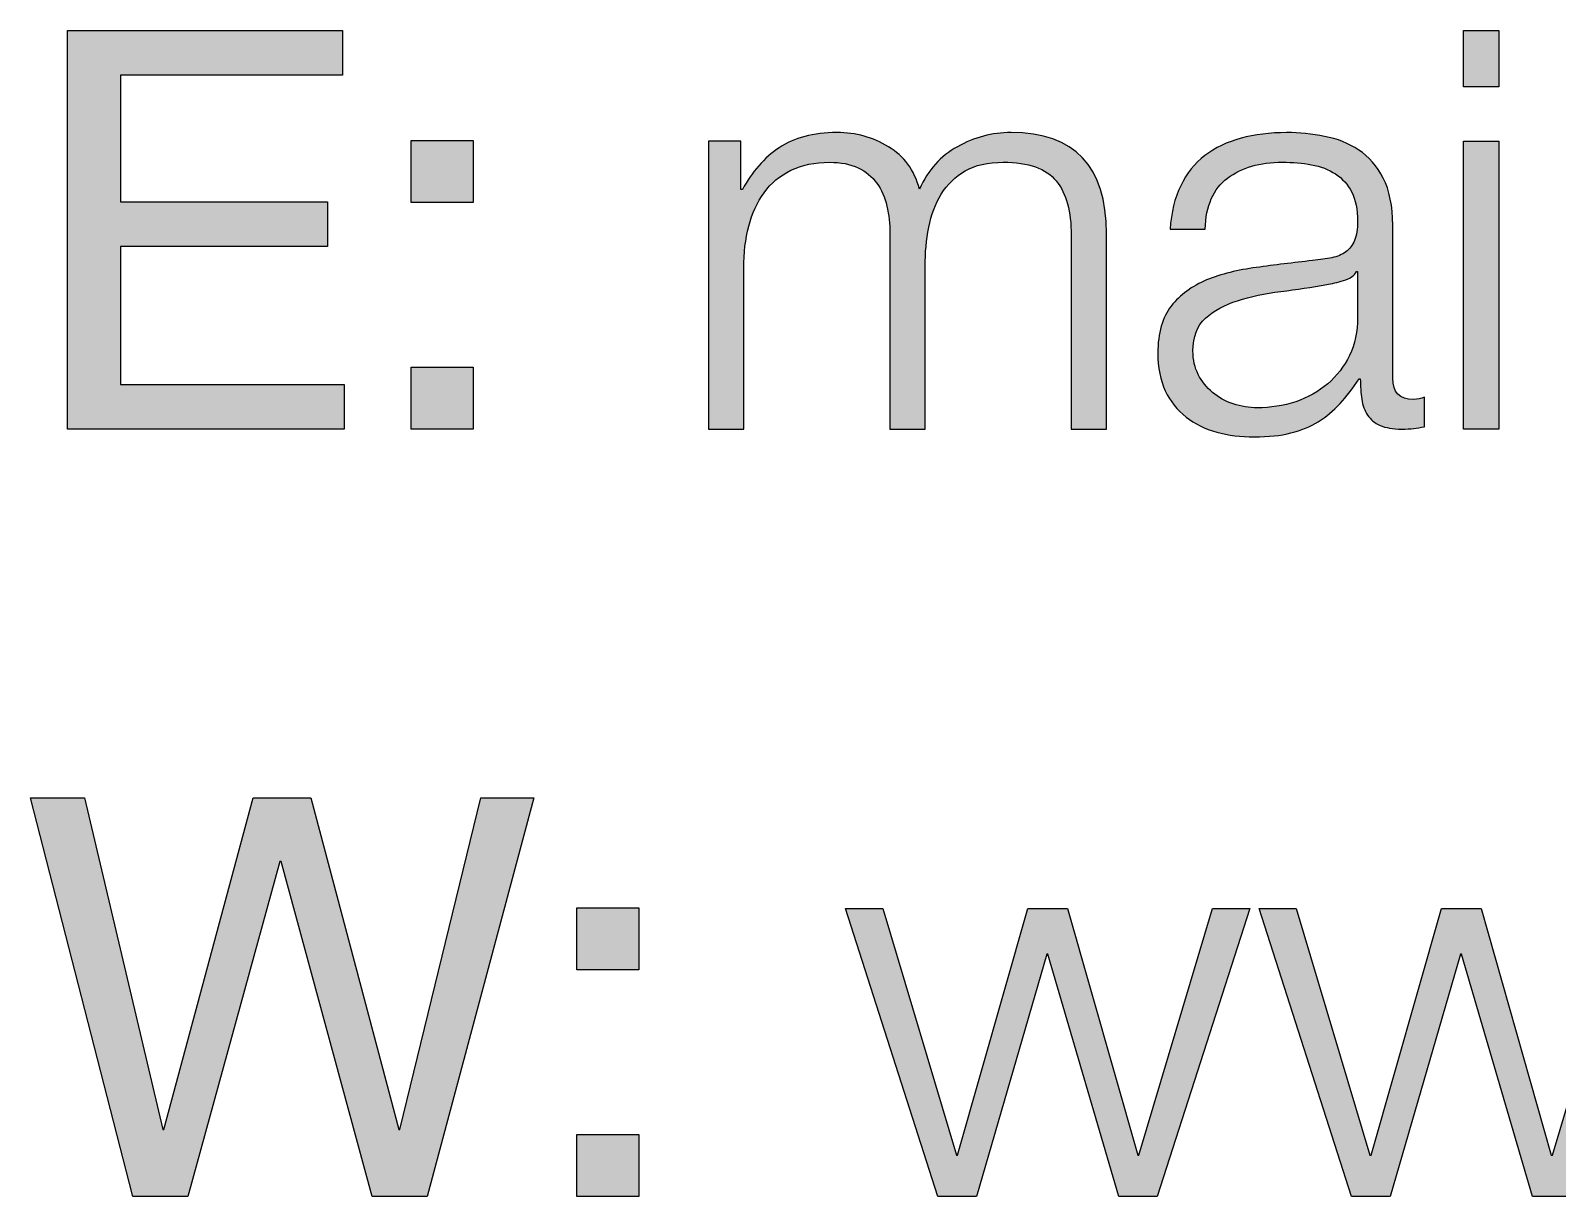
# Paper-space layout 'A1mask' of a CAD drawing. Extents: x 20 to 830, y 20 to 585.
# Drawn here: x 695.21 to 705.82, y 63.92 to 72.03 of the extents above; entities that cross this region are included whole.
import ezdxf
from ezdxf.enums import TextEntityAlignment as Align

# ---------------------------------------------------------------- set-up
doc = ezdxf.new("R2010")
doc.units = 0
doc.layers.get('0').update_dxf_attribs({"linetype": 'CONTINUOUS'})
doc.layers.get('Defpoints').update_dxf_attribs({"linetype": 'CONTINUOUS'})
doc.layers.add('JPP_Mask', color=7, linetype='CONTINUOUS')
doc.styles.add('JPP', font='arial.ttf')

# ---------------------------------------------------------------- blocks, each defined once
blk = doc.blocks.new('A1mask')
at = {"true_color": 0x0081c6}
for points in [[(682.39, 54.566), (680.835, 54.566), (680.835, 55.525), (682.274, 55.525), (682.274, 55.835), (680.835, 55.835), (680.835, 56.715), (682.379, 56.715), (682.379, 57.025), (680.467, 57.025), (680.467, 54.256), (682.39, 54.256)], [(683.286, 56.261), (682.856, 56.261), (682.856, 55.831), (683.286, 55.831)], [(683.286, 54.687), (682.856, 54.687), (682.856, 54.256), (683.286, 54.256)], [(680.587, 51.693), (680.211, 51.693), (680.921, 48.924), (681.304, 48.924), (681.944, 51.251), (681.952, 51.251), (682.584, 48.924), (682.968, 48.924), (683.709, 51.693), (683.34, 51.693), (682.778, 49.39), (682.77, 49.39), (682.158, 51.693), (681.758, 51.693), (681.138, 49.39), (681.13, 49.39)], [(684.438, 50.929), (684.007, 50.929), (684.007, 50.499), (684.438, 50.499)], [(684.438, 49.355), (684.007, 49.355), (684.007, 48.924), (684.438, 48.924)]]:
    blk.add_hatch(color=142, dxfattribs=at).paths.add_polyline_path(points)
at = {"true_color": 0x004a91}
for points in [[(690.413, 57.025), (690.169, 57.025), (690.169, 56.634), (690.413, 56.634)], [(690.413, 56.257), (690.169, 56.257), (690.169, 54.256), (690.413, 54.256)], [(687.273, 50.607), (687.28, 50.607), (687.773, 48.924), (688.04, 48.924), (688.684, 50.925), (688.424, 50.925), (687.912, 49.211), (687.904, 49.211), (687.416, 50.925), (687.14, 50.925), (686.652, 49.211), (686.644, 49.211), (686.132, 50.925), (685.873, 50.925), (686.516, 48.924), (686.784, 48.924)], [(691.558, 50.925), (691.298, 50.925), (690.786, 49.211), (690.778, 49.211), (690.29, 50.925), (690.014, 50.925), (689.526, 49.211), (689.518, 49.211), (689.006, 50.925), (688.747, 50.925), (689.39, 48.924), (689.658, 48.924), (690.146, 50.607), (690.154, 50.607), (690.647, 48.924), (690.914, 48.924)]]:
    blk.add_hatch(color=154, dxfattribs=at).paths.add_polyline_path(points)
h = blk.add_hatch(color=154, dxfattribs=at)
edge = h.paths.add_edge_path()
edge.add_spline(control_points=[(686.172, 56.218), (686.065, 56.283), (685.946, 56.316), (685.814, 56.316)], knot_values=[4, 4, 4, 4, 5, 5, 5, 5], degree=3, periodic=0)
edge.add_spline(control_points=[(685.814, 56.316), (685.651, 56.316), (685.517, 56.28), (685.413, 56.211)], knot_values=[3, 3, 3, 3, 4, 4, 4, 4], degree=3, periodic=0)
edge.add_spline(control_points=[(685.413, 56.211), (685.308, 56.141), (685.223, 56.044), (685.158, 55.92)], knot_values=[2, 2, 2, 2, 3, 3, 3, 3], degree=3, periodic=0)
edge.add_spline(control_points=[(685.158, 55.92), (685.158, 55.92), (685.147, 55.92), (685.147, 55.92)], knot_values=[1.00001, 1.00001, 1.00001, 1.00001, 2, 2, 2, 2], degree=3, periodic=0)
edge.add_spline(control_points=[(685.147, 55.92), (685.147, 55.92), (685.147, 56.004), (685.147, 56.089)], knot_values=[0.5, 0.5, 0.5, 0.5, 1, 1, 1, 1], degree=3, periodic=0)
edge.add_spline(control_points=[(685.147, 56.089), (685.147, 56.173), (685.147, 56.257), (685.147, 56.257), (685.147, 56.257), (685.133, 56.257), (685.112, 56.257)], knot_values=[32.749965, 32.749965, 32.749965, 32.749965, 33.249965, 33.249965, 33.249965, 33.5, 33.5, 33.5, 33.5], degree=3, periodic=0)
edge.add_spline(control_points=[(685.112, 56.257), (685.091, 56.257), (685.063, 56.257), (685.035, 56.257)], knot_values=[32.49997, 32.49997, 32.49997, 32.49997, 32.749965, 32.749965, 32.749965, 32.749965], degree=3, periodic=0)
edge.add_spline(control_points=[(685.035, 56.257), (685.021, 56.257), (685.007, 56.257), (684.993, 56.257)], knot_values=[32.374972, 32.374972, 32.374972, 32.374972, 32.49997, 32.49997, 32.49997, 32.49997], degree=3, periodic=0)
edge.add_spline(control_points=[(684.993, 56.257), (684.98, 56.257), (684.968, 56.257), (684.957, 56.257)], knot_values=[32.249975, 32.249975, 32.249975, 32.249975, 32.374973, 32.374973, 32.374973, 32.374973], degree=3, periodic=0)
edge.add_spline(control_points=[(684.943, 56.257), (684.939, 56.257), (684.935, 56.257), (684.932, 56.257)], knot_values=[32.124977, 32.124977, 32.124977, 32.124977, 32.187476, 32.187476, 32.187476, 32.187476], degree=3, periodic=0)
edge.add_spline(control_points=[(684.922, 56.257), (684.922, 56.257), (684.922, 56.257), (684.922, 56.257), (684.922, 56.257), (684.922, 56.257), (684.922, 56.257)], knot_values=[31.99998, 31.99998, 31.99998, 31.99998, 32, 32, 32, 32.001445, 32.001445, 32.001445, 32.001445], degree=3, periodic=0)
edge.add_spline(control_points=[(684.922, 56.257), (684.922, 56.257), (684.922, 55.757), (684.922, 55.257)], knot_values=[31.49999, 31.49999, 31.49999, 31.49999, 31.99998, 31.99998, 31.99998, 31.99998], degree=3, periodic=0)
edge.add_spline(control_points=[(684.922, 55.257), (684.922, 54.757), (684.922, 54.256), (684.922, 54.256), (684.922, 54.256), (684.922, 54.256), (684.922, 54.256)], knot_values=[30.999023, 30.999023, 30.999023, 30.999023, 31.499013, 31.499013, 31.499013, 31.49999, 31.49999, 31.49999, 31.49999], degree=3, periodic=0)
edge.add_spline(control_points=[(684.933, 54.256), (684.936, 54.256), (684.94, 54.256), (684.945, 54.256)], knot_values=[30.812504, 30.812504, 30.812504, 30.812504, 30.875002, 30.875002, 30.875002, 30.875002], degree=3, periodic=0)
edge.add_spline(control_points=[(684.945, 54.256), (684.949, 54.256), (684.955, 54.256), (684.96, 54.256)], knot_values=[30.750005, 30.750005, 30.750005, 30.750005, 30.812504, 30.812504, 30.812504, 30.812504], degree=3, periodic=0)
edge.add_spline(control_points=[(684.96, 54.256), (684.972, 54.256), (684.985, 54.256), (685, 54.256)], knot_values=[30.625007, 30.625007, 30.625007, 30.625007, 30.750005, 30.750005, 30.750005, 30.750005], degree=3, periodic=0)
edge.add_spline(control_points=[(685, 54.256), (685.014, 54.256), (685.029, 54.256), (685.044, 54.256)], knot_values=[30.50001, 30.50001, 30.50001, 30.50001, 30.625007, 30.625007, 30.625007, 30.625007], degree=3, periodic=0)
edge.add_spline(control_points=[(685.044, 54.256), (685.075, 54.256), (685.105, 54.256), (685.128, 54.256)], knot_values=[30.250015, 30.250015, 30.250015, 30.250015, 30.50001, 30.50001, 30.50001, 30.50001], degree=3, periodic=0)
edge.add_spline(control_points=[(685.128, 54.256), (685.151, 54.256), (685.167, 54.256), (685.167, 54.256), (685.167, 54.256), (685.167, 54.256), (685.167, 54.256)], knot_values=[29.999532, 29.999532, 29.999532, 29.999532, 30.249547, 30.249547, 30.249547, 30.250015, 30.250015, 30.250015, 30.250015], degree=3, periodic=0)
edge.add_spline(control_points=[(685.167, 54.269), (685.167, 54.273), (685.167, 54.278), (685.167, 54.284)], knot_values=[29.906272, 29.906272, 29.906272, 29.906272, 29.937521, 29.937521, 29.937521, 29.937521], degree=3, periodic=0)
edge.add_spline(control_points=[(685.167, 54.284), (685.167, 54.29), (685.167, 54.297), (685.167, 54.304)], knot_values=[29.875022, 29.875022, 29.875022, 29.875022, 29.906272, 29.906272, 29.906272, 29.906272], degree=3, periodic=0)
edge.add_spline(control_points=[(685.167, 54.304), (685.167, 54.32), (685.167, 54.338), (685.167, 54.359)], knot_values=[29.812524, 29.812524, 29.812524, 29.812524, 29.875022, 29.875022, 29.875022, 29.875022], degree=3, periodic=0)
edge.add_spline(control_points=[(685.167, 54.359), (685.167, 54.381), (685.167, 54.405), (685.167, 54.431)], knot_values=[29.750025, 29.750025, 29.750025, 29.750025, 29.812524, 29.812524, 29.812524, 29.812524], degree=3, periodic=0)
edge.add_spline(control_points=[(685.167, 54.431), (685.167, 54.483), (685.167, 54.544), (685.167, 54.61)], knot_values=[29.625028, 29.625028, 29.625028, 29.625028, 29.750025, 29.750025, 29.750025, 29.750025], degree=3, periodic=0)
edge.add_spline(control_points=[(685.167, 54.61), (685.167, 54.806), (685.167, 55.041), (685.167, 55.199)], knot_values=[29.250035, 29.250035, 29.250035, 29.250035, 29.625028, 29.625028, 29.625028, 29.625028], degree=3, periodic=0)
edge.add_spline(control_points=[(685.167, 55.199), (685.167, 55.303), (685.167, 55.373), (685.167, 55.373), (685.167, 55.479), (685.178, 55.577), (685.201, 55.666)], knot_values=[28, 28, 28, 28, 28.250035, 28.250035, 28.250035, 29.250035, 29.250035, 29.250035, 29.250035], degree=3, periodic=0)
edge.add_spline(control_points=[(685.201, 55.666), (685.224, 55.755), (685.26, 55.833), (685.308, 55.898)], knot_values=[27, 27, 27, 27, 28, 28, 28, 28], degree=3, periodic=0)
edge.add_spline(control_points=[(685.308, 55.898), (685.356, 55.965), (685.418, 56.016), (685.494, 56.054), (685.57, 56.091), (685.66, 56.11), (685.763, 56.11)], knot_values=[25, 25, 25, 25, 26, 26, 26, 27, 27, 27, 27], degree=3, periodic=0)
edge.add_spline(control_points=[(685.763, 56.11), (685.841, 56.11), (685.907, 56.097), (685.961, 56.071)], knot_values=[24, 24, 24, 24, 25, 25, 25, 25], degree=3, periodic=0)
edge.add_spline(control_points=[(685.961, 56.071), (686.016, 56.045), (686.059, 56.01), (686.091, 55.965)], knot_values=[23, 23, 23, 23, 24, 24, 24, 24], degree=3, periodic=0)
edge.add_spline(control_points=[(686.091, 55.965), (686.124, 55.919), (686.147, 55.866), (686.161, 55.806)], knot_values=[22, 22, 22, 22, 23, 23, 23, 23], degree=3, periodic=0)
edge.add_spline(control_points=[(686.161, 55.806), (686.175, 55.745), (686.182, 55.681), (686.182, 55.614)], knot_values=[21, 21, 21, 21, 22, 22, 22, 22], degree=3, periodic=0)
edge.add_spline(control_points=[(686.182, 55.614), (686.182, 55.614), (686.182, 54.256), (686.182, 54.256), (686.182, 54.256), (686.243, 54.256), (686.304, 54.256)], knot_values=[19.5, 19.5, 19.5, 19.5, 20.5, 20.5, 20.5, 21, 21, 21, 21], degree=3, periodic=0)
edge.add_spline(control_points=[(686.304, 54.256), (686.366, 54.256), (686.427, 54.256), (686.427, 54.256), (686.427, 54.256), (686.427, 54.539), (686.427, 54.823)], knot_values=[18.5, 18.5, 18.5, 18.5, 19, 19, 19, 19.5, 19.5, 19.5, 19.5], degree=3, periodic=0)
edge.add_spline(control_points=[(686.427, 54.823), (686.427, 55.106), (686.427, 55.389), (686.427, 55.389), (686.427, 55.482), (686.435, 55.571), (686.452, 55.658)], knot_values=[17, 17, 17, 17, 17.5, 17.5, 17.5, 18.5, 18.5, 18.5, 18.5], degree=3, periodic=0)
edge.add_spline(control_points=[(686.452, 55.658), (686.469, 55.745), (686.498, 55.822), (686.539, 55.889)], knot_values=[16, 16, 16, 16, 17, 17, 17, 17], degree=3, periodic=0)
edge.add_spline(control_points=[(686.539, 55.889), (686.58, 55.956), (686.636, 56.01), (686.706, 56.05)], knot_values=[15, 15, 15, 15, 16, 16, 16, 16], degree=3, periodic=0)
edge.add_spline(control_points=[(686.706, 56.05), (686.775, 56.09), (686.864, 56.11), (686.97, 56.11)], knot_values=[14, 14, 14, 14, 15, 15, 15, 15], degree=3, periodic=0)
edge.add_spline(control_points=[(686.97, 56.11), (687.145, 56.11), (687.268, 56.067), (687.338, 55.98)], knot_values=[13, 13, 13, 13, 14, 14, 14, 14], degree=3, periodic=0)
edge.add_spline(control_points=[(687.338, 55.98), (687.408, 55.893), (687.442, 55.767), (687.442, 55.602)], knot_values=[12, 12, 12, 12, 13, 13, 13, 13], degree=3, periodic=0)
edge.add_spline(control_points=[(687.442, 55.602), (687.442, 55.602), (687.442, 54.256), (687.442, 54.256), (687.442, 54.256), (687.504, 54.256), (687.565, 54.256)], knot_values=[10.5, 10.5, 10.5, 10.5, 11.5, 11.5, 11.5, 12, 12, 12, 12], degree=3, periodic=0)
edge.add_spline(control_points=[(687.565, 54.256), (687.626, 54.256), (687.687, 54.256), (687.687, 54.256), (687.687, 54.256), (687.687, 54.596), (687.687, 54.935)], knot_values=[9.5, 9.5, 9.5, 9.5, 10, 10, 10, 10.5, 10.5, 10.5, 10.5], degree=3, periodic=0)
edge.add_spline(control_points=[(687.687, 54.935), (687.687, 55.274), (687.687, 55.614), (687.687, 55.614), (687.687, 56.082), (687.466, 56.316), (687.024, 56.316)], knot_values=[8, 8, 8, 8, 8.5, 8.5, 8.5, 9.5, 9.5, 9.5, 9.5], degree=3, periodic=0)
edge.add_spline(control_points=[(687.024, 56.316), (686.892, 56.316), (686.768, 56.283), (686.651, 56.218)], knot_values=[7, 7, 7, 7, 8, 8, 8, 8], degree=3, periodic=0)
edge.add_spline(control_points=[(686.651, 56.218), (686.535, 56.154), (686.447, 56.056), (686.388, 55.924)], knot_values=[6, 6, 6, 6, 7, 7, 7, 7], degree=3, periodic=0)
edge.add_spline(control_points=[(686.388, 55.924), (686.352, 56.056), (686.28, 56.154), (686.172, 56.218)], knot_values=[5, 5, 5, 5, 6, 6, 6, 6], degree=3, periodic=0)
h = blk.add_hatch(color=154, dxfattribs=at)
edge = h.paths.add_edge_path()
edge.add_spline(control_points=[(689.676, 54.609), (689.676, 54.609), (689.676, 55.672), (689.676, 55.672), (689.676, 55.806), (689.654, 55.916), (689.61, 55.999)], knot_values=[6, 6, 6, 6, 7, 7, 7, 8, 8, 8, 8], degree=3, periodic=0)
edge.add_spline(control_points=[(689.61, 55.999), (689.566, 56.084), (689.51, 56.149), (689.44, 56.195)], knot_values=[5, 5, 5, 5, 6, 6, 6, 6], degree=3, periodic=0)
edge.add_spline(control_points=[(689.44, 56.195), (689.37, 56.242), (689.291, 56.273), (689.203, 56.29)], knot_values=[4, 4, 4, 4, 5, 5, 5, 5], degree=3, periodic=0)
edge.add_spline(control_points=[(689.203, 56.29), (689.115, 56.307), (689.027, 56.316), (688.939, 56.316)], knot_values=[3, 3, 3, 3, 4, 4, 4, 4], degree=3, periodic=0)
edge.add_spline(control_points=[(688.939, 56.316), (688.823, 56.316), (688.717, 56.303), (688.622, 56.277), (688.526, 56.251), (688.443, 56.211), (688.371, 56.156)], knot_values=[1, 1, 1, 1, 2, 2, 2, 3, 3, 3, 3], degree=3, periodic=0)
edge.add_spline(control_points=[(688.371, 56.156), (688.3, 56.102), (688.244, 56.032), (688.203, 55.947)], knot_values=[0, 0, 0, 0, 1, 1, 1, 1], degree=3, periodic=0)
edge.add_spline(control_points=[(688.203, 55.947), (688.161, 55.862), (688.137, 55.761), (688.129, 55.645)], knot_values=[41, 41, 41, 41, 42, 42, 42, 42], degree=3, periodic=0)
edge.add_spline(control_points=[(688.129, 55.645), (688.129, 55.645), (688.373, 55.645), (688.373, 55.645), (688.378, 55.808), (688.43, 55.926), (688.528, 55.999)], knot_values=[39, 39, 39, 39, 40, 40, 40, 41, 41, 41, 41], degree=3, periodic=0)
edge.add_spline(control_points=[(688.528, 55.999), (688.627, 56.073), (688.753, 56.11), (688.908, 56.11)], knot_values=[38, 38, 38, 38, 39, 39, 39, 39], degree=3, periodic=0)
edge.add_spline(control_points=[(688.908, 56.11), (688.981, 56.11), (689.049, 56.104), (689.112, 56.093)], knot_values=[37, 37, 37, 37, 38, 38, 38, 38], degree=3, periodic=0)
edge.add_spline(control_points=[(689.112, 56.093), (689.175, 56.081), (689.231, 56.059), (689.279, 56.029)], knot_values=[36, 36, 36, 36, 37, 37, 37, 37], degree=3, periodic=0)
edge.add_spline(control_points=[(689.279, 56.029), (689.326, 55.997), (689.364, 55.955), (689.391, 55.903)], knot_values=[35, 35, 35, 35, 36, 36, 36, 36], degree=3, periodic=0)
edge.add_spline(control_points=[(689.391, 55.903), (689.418, 55.85), (689.432, 55.782), (689.432, 55.699)], knot_values=[34, 34, 34, 34, 35, 35, 35, 35], degree=3, periodic=0)
edge.add_spline(control_points=[(689.432, 55.699), (689.432, 55.645), (689.425, 55.601), (689.411, 55.567), (689.396, 55.534), (689.376, 55.507), (689.351, 55.488)], knot_values=[32, 32, 32, 32, 33, 33, 33, 34, 34, 34, 34], degree=3, periodic=0)
edge.add_spline(control_points=[(689.351, 55.488), (689.325, 55.468), (689.292, 55.454), (689.254, 55.447), (689.215, 55.439), (689.17, 55.433), (689.118, 55.427)], knot_values=[30, 30, 30, 30, 31, 31, 31, 32, 32, 32, 32], degree=3, periodic=0)
edge.add_spline(control_points=[(689.118, 55.427), (688.986, 55.412), (688.856, 55.396), (688.728, 55.379)], knot_values=[29, 29, 29, 29, 30, 30, 30, 30], degree=3, periodic=0)
edge.add_spline(control_points=[(688.728, 55.379), (688.6, 55.362), (688.485, 55.333), (688.383, 55.292)], knot_values=[28, 28, 28, 28, 29, 29, 29, 29], degree=3, periodic=0)
edge.add_spline(control_points=[(688.383, 55.292), (688.281, 55.25), (688.199, 55.19), (688.137, 55.111)], knot_values=[27, 27, 27, 27, 28, 28, 28, 28], degree=3, periodic=0)
edge.add_spline(control_points=[(688.137, 55.111), (688.075, 55.033), (688.044, 54.923), (688.044, 54.784)], knot_values=[26, 26, 26, 26, 27, 27, 27, 27], degree=3, periodic=0)
edge.add_spline(control_points=[(688.044, 54.784), (688.044, 54.683), (688.061, 54.596), (688.096, 54.522)], knot_values=[25, 25, 25, 25, 26, 26, 26, 26], degree=3, periodic=0)
edge.add_spline(control_points=[(688.096, 54.522), (688.131, 54.449), (688.179, 54.388), (688.24, 54.34)], knot_values=[24, 24, 24, 24, 25, 25, 25, 25], degree=3, periodic=0)
edge.add_spline(control_points=[(688.24, 54.34), (688.3, 54.292), (688.371, 54.257), (688.453, 54.235), (688.534, 54.213), (688.622, 54.202), (688.714, 54.202)], knot_values=[22, 22, 22, 22, 23, 23, 23, 24, 24, 24, 24], degree=3, periodic=0)
edge.add_spline(control_points=[(688.714, 54.202), (688.813, 54.202), (688.898, 54.211), (688.969, 54.229), (689.04, 54.247), (689.103, 54.273), (689.158, 54.307)], knot_values=[20, 20, 20, 20, 21, 21, 21, 22, 22, 22, 22], degree=3, periodic=0)
edge.add_spline(control_points=[(689.158, 54.307), (689.214, 54.34), (689.264, 54.382), (689.31, 54.433)], knot_values=[19, 19, 19, 19, 20, 20, 20, 20], degree=3, periodic=0)
edge.add_spline(control_points=[(689.31, 54.433), (689.355, 54.483), (689.4, 54.541), (689.443, 54.605)], knot_values=[18, 18, 18, 18, 19, 19, 19, 19], degree=3, periodic=0)
edge.add_spline(control_points=[(689.451, 54.605), (689.451, 54.554), (689.455, 54.506), (689.461, 54.464)], knot_values=[16, 16, 16, 16, 17, 17, 17, 17], degree=3, periodic=0)
edge.add_spline(control_points=[(689.461, 54.464), (689.467, 54.421), (689.481, 54.384), (689.502, 54.353)], knot_values=[15, 15, 15, 15, 16, 16, 16, 16], degree=3, periodic=0)
edge.add_spline(control_points=[(689.502, 54.353), (689.522, 54.322), (689.551, 54.299), (689.589, 54.281)], knot_values=[14, 14, 14, 14, 15, 15, 15, 15], degree=3, periodic=0)
edge.add_spline(control_points=[(689.589, 54.281), (689.627, 54.265), (689.676, 54.256), (689.738, 54.256)], knot_values=[13, 13, 13, 13, 14, 14, 14, 14], degree=3, periodic=0)
edge.add_spline(control_points=[(689.738, 54.256), (689.772, 54.256), (689.8, 54.258), (689.822, 54.26)], knot_values=[12, 12, 12, 12, 13, 13, 13, 13], degree=3, periodic=0)
edge.add_spline(control_points=[(689.822, 54.26), (689.844, 54.263), (689.869, 54.267), (689.897, 54.272)], knot_values=[11, 11, 11, 11, 12, 12, 12, 12], degree=3, periodic=0)
edge.add_spline(control_points=[(689.897, 54.272), (689.897, 54.272), (689.897, 54.477), (689.897, 54.477), (689.874, 54.467), (689.848, 54.462), (689.82, 54.462)], knot_values=[9, 9, 9, 9, 10, 10, 10, 11, 11, 11, 11], degree=3, periodic=0)
edge.add_spline(control_points=[(689.82, 54.462), (689.724, 54.462), (689.676, 54.511), (689.676, 54.609)], knot_values=[8, 8, 8, 8, 9, 9, 9, 9], degree=3, periodic=0)
edge = h.paths.add_edge_path(flags=16)
edge.add_spline(control_points=[(689.424, 55.35), (689.424, 55.35), (689.432, 55.35), (689.432, 55.35), (689.432, 55.35), (689.432, 55.032), (689.432, 55.032), (689.432, 54.934), (689.413, 54.846), (689.376, 54.768)], knot_values=[13, 13, 13, 13, 13.99998, 13.99998, 13.99998, 14.99998, 14.99998, 14.99998, 15.99998, 15.99998, 15.99998, 15.99998], degree=3, periodic=0)
edge.add_spline(control_points=[(689.376, 54.768), (689.338, 54.691), (689.288, 54.625), (689.225, 54.571)], knot_values=[12, 12, 12, 12, 13, 13, 13, 13], degree=3, periodic=0)
edge.add_spline(control_points=[(689.225, 54.571), (689.161, 54.516), (689.087, 54.475), (689.002, 54.446)], knot_values=[11, 11, 11, 11, 12, 12, 12, 12], degree=3, periodic=0)
edge.add_spline(control_points=[(689.002, 54.446), (688.916, 54.418), (688.827, 54.404), (688.734, 54.404)], knot_values=[10, 10, 10, 10, 11, 11, 11, 11], degree=3, periodic=0)
edge.add_spline(control_points=[(688.734, 54.404), (688.677, 54.404), (688.622, 54.413), (688.567, 54.431)], knot_values=[9, 9, 9, 9, 10, 10, 10, 10], degree=3, periodic=0)
edge.add_spline(control_points=[(688.567, 54.431), (688.513, 54.449), (688.465, 54.476), (688.424, 54.511)], knot_values=[8, 8, 8, 8, 9, 9, 9, 9], degree=3, periodic=0)
edge.add_spline(control_points=[(688.424, 54.511), (688.383, 54.545), (688.349, 54.587), (688.325, 54.635), (688.3, 54.682), (688.288, 54.737), (688.288, 54.799)], knot_values=[6, 6, 6, 6, 7, 7, 7, 8, 8, 8, 8], degree=3, periodic=0)
edge.add_spline(control_points=[(688.288, 54.799), (688.288, 54.897), (688.317, 54.973), (688.375, 55.026)], knot_values=[5, 5, 5, 5, 6, 6, 6, 6], degree=3, periodic=0)
edge.add_spline(control_points=[(688.375, 55.026), (688.433, 55.079), (688.507, 55.12), (688.598, 55.148)], knot_values=[4, 4, 4, 4, 5, 5, 5, 5], degree=3, periodic=0)
edge.add_spline(control_points=[(688.598, 55.148), (688.689, 55.177), (688.789, 55.198), (688.898, 55.212)], knot_values=[3, 3, 3, 3, 4, 4, 4, 4], degree=3, periodic=0)
edge.add_spline(control_points=[(688.898, 55.212), (689.009, 55.226), (689.115, 55.242), (689.218, 55.261)], knot_values=[2, 2, 2, 2, 3, 3, 3, 3], degree=3, periodic=0)
edge.add_spline(control_points=[(689.218, 55.261), (689.252, 55.266), (689.291, 55.275), (689.335, 55.288), (689.379, 55.301), (689.409, 55.321), (689.424, 55.35)], knot_values=[0, 0, 0, 0, 1, 1, 1, 2, 2, 2, 2], degree=3, periodic=0)
at = {"layer": 'Defpoints', "color": 142, "true_color": 0x0081c6}
for points in [[(682.379, 57.025), (682.379, 56.715), (680.835, 56.715), (680.835, 55.835), (682.274, 55.835), (682.274, 55.525), (680.835, 55.525), (680.835, 54.566), (682.39, 54.566), (682.39, 54.256), (680.467, 54.256), (680.467, 57.025), (682.379, 57.025)], [(682.856, 55.831), (682.856, 56.261), (683.286, 56.261), (683.286, 55.831), (682.856, 55.831)], [(683.286, 54.687), (683.286, 54.256), (682.856, 54.256), (682.856, 54.687), (683.286, 54.687)], [(682.584, 48.924), (681.952, 51.251), (681.944, 51.251), (681.304, 48.924), (680.921, 48.924), (680.211, 51.693), (680.587, 51.693), (681.13, 49.39), (681.138, 49.39), (681.758, 51.693), (682.158, 51.693), (682.77, 49.39), (682.778, 49.39), (683.34, 51.693), (683.709, 51.693), (682.968, 48.924), (682.584, 48.924)], [(684.007, 50.499), (684.007, 50.929), (684.438, 50.929), (684.438, 50.499), (684.007, 50.499)], [(684.438, 49.355), (684.438, 48.924), (684.007, 48.924), (684.007, 49.355), (684.438, 49.355)]]:
    blk.add_lwpolyline(points, dxfattribs=at)
at = {"layer": 'Defpoints', "color": 154, "true_color": 0x004a91}
for points in [[(690.413, 57.025), (690.413, 56.634), (690.169, 56.634), (690.169, 57.025), (690.413, 57.025)], [(690.413, 56.257), (690.413, 54.256), (690.169, 54.256), (690.169, 56.257), (690.413, 56.257)], [(686.132, 50.925), (686.644, 49.211), (686.652, 49.211), (687.14, 50.925), (687.416, 50.925), (687.904, 49.211), (687.912, 49.211), (688.424, 50.925), (688.684, 50.925), (688.04, 48.924), (687.773, 48.924), (687.28, 50.607), (687.273, 50.607), (686.784, 48.924), (686.516, 48.924), (685.873, 50.925), (686.132, 50.925)], [(689.006, 50.925), (689.518, 49.211), (689.526, 49.211), (690.014, 50.925), (690.29, 50.925), (690.778, 49.211), (690.786, 49.211), (691.298, 50.925), (691.558, 50.925), (690.914, 48.924), (690.647, 48.924), (690.154, 50.607), (690.146, 50.607), (689.658, 48.924), (689.39, 48.924), (688.747, 50.925), (689.006, 50.925)]]:
    blk.add_lwpolyline(points, dxfattribs=at)
for points, knots in [([(685.147, 56.257), (685.147, 56.257), (685.147, 55.92), (685.147, 55.92), (685.147, 55.92), (685.158, 55.92), (685.158, 55.92), (685.223, 56.044), (685.308, 56.141), (685.413, 56.211), (685.517, 56.28), (685.651, 56.316), (685.814, 56.316), (685.946, 56.316), (686.065, 56.283), (686.172, 56.218), (686.28, 56.154), (686.352, 56.056), (686.388, 55.924), (686.447, 56.056), (686.535, 56.154), (686.651, 56.218), (686.768, 56.283), (686.892, 56.316), (687.024, 56.316), (687.466, 56.316), (687.687, 56.082), (687.687, 55.614), (687.687, 55.614), (687.687, 54.256), (687.687, 54.256), (687.687, 54.256), (687.442, 54.256), (687.442, 54.256), (687.442, 54.256), (687.442, 55.602), (687.442, 55.602), (687.442, 55.767), (687.408, 55.893), (687.338, 55.98), (687.268, 56.067), (687.145, 56.11), (686.97, 56.11), (686.864, 56.11), (686.775, 56.09), (686.706, 56.05), (686.636, 56.01), (686.58, 55.956), (686.539, 55.889), (686.498, 55.822), (686.469, 55.745), (686.452, 55.658), (686.435, 55.571), (686.427, 55.482), (686.427, 55.389), (686.427, 55.389), (686.427, 54.256), (686.427, 54.256), (686.427, 54.256), (686.182, 54.256), (686.182, 54.256), (686.182, 54.256), (686.182, 55.614), (686.182, 55.614), (686.182, 55.681), (686.175, 55.745), (686.161, 55.806), (686.147, 55.866), (686.124, 55.919), (686.091, 55.965), (686.059, 56.01), (686.016, 56.045), (685.961, 56.071), (685.907, 56.097), (685.841, 56.11), (685.763, 56.11), (685.66, 56.11), (685.57, 56.091), (685.494, 56.054), (685.418, 56.016), (685.356, 55.965), (685.308, 55.898), (685.26, 55.833), (685.224, 55.755), (685.201, 55.666), (685.178, 55.577), (685.167, 55.479), (685.167, 55.373), (685.167, 55.373), (685.167, 54.256), (685.167, 54.256), (685.167, 54.256), (684.922, 54.256), (684.922, 54.256), (684.922, 54.256), (684.922, 56.257), (684.922, 56.257), (684.922, 56.257), (685.147, 56.257), (685.147, 56.257)], [0, 0, 0, 0, 1, 1, 1, 2, 2, 2, 3, 3, 3, 4, 4, 4, 5, 5, 5, 6, 6, 6, 7, 7, 7, 8, 8, 8, 9, 9, 9, 10, 10, 10, 11, 11, 11, 12, 12, 12, 13, 13, 13, 14, 14, 14, 15, 15, 15, 16, 16, 16, 17, 17, 17, 18, 18, 18, 19, 19, 19, 20, 20, 20, 21, 21, 21, 22, 22, 22, 23, 23, 23, 24, 24, 24, 25, 25, 25, 26, 26, 26, 27, 27, 27, 28, 28, 28, 29, 29, 29, 30, 30, 30, 31, 31, 31, 32, 32, 32, 33, 33, 33, 33]), ([(688.203, 55.947), (688.244, 56.032), (688.3, 56.102), (688.371, 56.156), (688.443, 56.211), (688.526, 56.251), (688.622, 56.277), (688.717, 56.303), (688.823, 56.316), (688.939, 56.316), (689.027, 56.316), (689.115, 56.307), (689.203, 56.29), (689.291, 56.273), (689.37, 56.242), (689.44, 56.195), (689.51, 56.149), (689.566, 56.084), (689.61, 55.999), (689.654, 55.916), (689.676, 55.806), (689.676, 55.672), (689.676, 55.672), (689.676, 54.609), (689.676, 54.609), (689.676, 54.511), (689.724, 54.462), (689.82, 54.462), (689.848, 54.462), (689.874, 54.467), (689.897, 54.477), (689.897, 54.477), (689.897, 54.272), (689.897, 54.272), (689.869, 54.267), (689.844, 54.263), (689.822, 54.26), (689.8, 54.258), (689.772, 54.256), (689.738, 54.256), (689.676, 54.256), (689.627, 54.265), (689.589, 54.281), (689.551, 54.299), (689.522, 54.322), (689.502, 54.353), (689.481, 54.384), (689.467, 54.421), (689.461, 54.464), (689.455, 54.506), (689.451, 54.554), (689.451, 54.605), (689.451, 54.605), (689.443, 54.605), (689.443, 54.605), (689.4, 54.541), (689.355, 54.483), (689.31, 54.433), (689.264, 54.382), (689.214, 54.34), (689.158, 54.307), (689.103, 54.273), (689.04, 54.247), (688.969, 54.229), (688.898, 54.211), (688.813, 54.202), (688.714, 54.202), (688.622, 54.202), (688.534, 54.213), (688.453, 54.235), (688.371, 54.257), (688.3, 54.292), (688.24, 54.34), (688.179, 54.388), (688.131, 54.449), (688.096, 54.522), (688.061, 54.596), (688.044, 54.683), (688.044, 54.784), (688.044, 54.923), (688.075, 55.033), (688.137, 55.111), (688.199, 55.19), (688.281, 55.25), (688.383, 55.292), (688.485, 55.333), (688.6, 55.362), (688.728, 55.379), (688.856, 55.396), (688.986, 55.412), (689.118, 55.427), (689.17, 55.433), (689.215, 55.439), (689.254, 55.447), (689.292, 55.454), (689.325, 55.468), (689.351, 55.488), (689.376, 55.507), (689.396, 55.534), (689.411, 55.567), (689.425, 55.601), (689.432, 55.645), (689.432, 55.699), (689.432, 55.782), (689.418, 55.85), (689.391, 55.903), (689.364, 55.955), (689.326, 55.997), (689.279, 56.029), (689.231, 56.059), (689.175, 56.081), (689.112, 56.093), (689.049, 56.104), (688.981, 56.11), (688.908, 56.11), (688.753, 56.11), (688.627, 56.073), (688.528, 55.999), (688.43, 55.926), (688.378, 55.808), (688.373, 55.645), (688.373, 55.645), (688.129, 55.645), (688.129, 55.645), (688.137, 55.761), (688.161, 55.862), (688.203, 55.947)], [0, 0, 0, 0, 1, 1, 1, 2, 2, 2, 3, 3, 3, 4, 4, 4, 5, 5, 5, 6, 6, 6, 7, 7, 7, 8, 8, 8, 9, 9, 9, 10, 10, 10, 11, 11, 11, 12, 12, 12, 13, 13, 13, 14, 14, 14, 15, 15, 15, 16, 16, 16, 17, 17, 17, 18, 18, 18, 19, 19, 19, 20, 20, 20, 21, 21, 21, 22, 22, 22, 23, 23, 23, 24, 24, 24, 25, 25, 25, 26, 26, 26, 27, 27, 27, 28, 28, 28, 29, 29, 29, 30, 30, 30, 31, 31, 31, 32, 32, 32, 33, 33, 33, 34, 34, 34, 35, 35, 35, 36, 36, 36, 37, 37, 37, 38, 38, 38, 39, 39, 39, 40, 40, 40, 41, 41, 41, 42, 42, 42, 42]), ([(689.424, 55.35), (689.409, 55.321), (689.379, 55.301), (689.335, 55.288), (689.291, 55.275), (689.252, 55.266), (689.218, 55.261), (689.115, 55.242), (689.009, 55.226), (688.898, 55.212), (688.789, 55.198), (688.689, 55.177), (688.598, 55.148), (688.507, 55.12), (688.433, 55.079), (688.375, 55.026), (688.317, 54.973), (688.288, 54.897), (688.288, 54.799), (688.288, 54.737), (688.3, 54.682), (688.325, 54.635), (688.349, 54.587), (688.383, 54.545), (688.424, 54.511), (688.465, 54.476), (688.513, 54.449), (688.567, 54.431), (688.622, 54.413), (688.677, 54.404), (688.734, 54.404), (688.827, 54.404), (688.916, 54.418), (689.002, 54.446), (689.087, 54.475), (689.161, 54.516), (689.225, 54.571), (689.288, 54.625), (689.338, 54.691), (689.376, 54.768), (689.413, 54.846), (689.432, 54.934), (689.432, 55.032), (689.432, 55.032), (689.432, 55.35), (689.432, 55.35), (689.432, 55.35), (689.424, 55.35), (689.424, 55.35)], [0, 0, 0, 0, 1, 1, 1, 2, 2, 2, 3, 3, 3, 4, 4, 4, 5, 5, 5, 6, 6, 6, 7, 7, 7, 8, 8, 8, 9, 9, 9, 10, 10, 10, 11, 11, 11, 12, 12, 12, 13, 13, 13, 14, 14, 14, 15, 15, 15, 16, 16, 16, 16])]:
    blk.add_open_spline(points, degree=3, knots=knots, dxfattribs=at)
at = {"color": 7, "style": 'JPP'}
for tag, p in [('Client', (748, 120)), ('Project1', (748, 95)), ('Project2', (748, 87.5)), ('Project3', (748, 80)), ('Title1', (748, 62.5)), ('Title2', (748, 55)), ('Title3', (748, 47.5)), ('Status', (640, 12.5))]:
    blk.add_attdef(tag, text='', height=3.5, dxfattribs=at).set_placement(p, align=Align.MIDDLE_LEFT)
at = {"color": 2, "style": 'JPP'}
for tag, p in [('Scale', (667.5, 30)), ('Checked', (757.5, 30)), ('Drawn', (712.5, 30)), ('Date', (802.5, 30))]:
    blk.add_attdef(tag, text='', height=2, dxfattribs=at).set_placement(p, align=Align.MIDDLE_CENTER)
at = {"color": 6, "style": 'JPP'}
for tag, p in [('Ref', (730, 12.5)), ('DrgNo.', (772, 12.5))]:
    blk.add_attdef(tag, text='', height=4, dxfattribs=at).set_placement(p, align=Align.MIDDLE_LEFT)
blk.add_attdef('Rev', text='', height=4, dxfattribs=at).set_placement((806.275, 12.5), align=Align.MIDDLE_CENTER)

psp = doc.layouts.new('A1mask')

# ---------------------------------------------------------------- block references
at = {"layer": 'JPP_Mask'}
psp.add_blockref('A1mask', (15, 15), dxfattribs=at)

doc.saveas('drawing.dxf')
